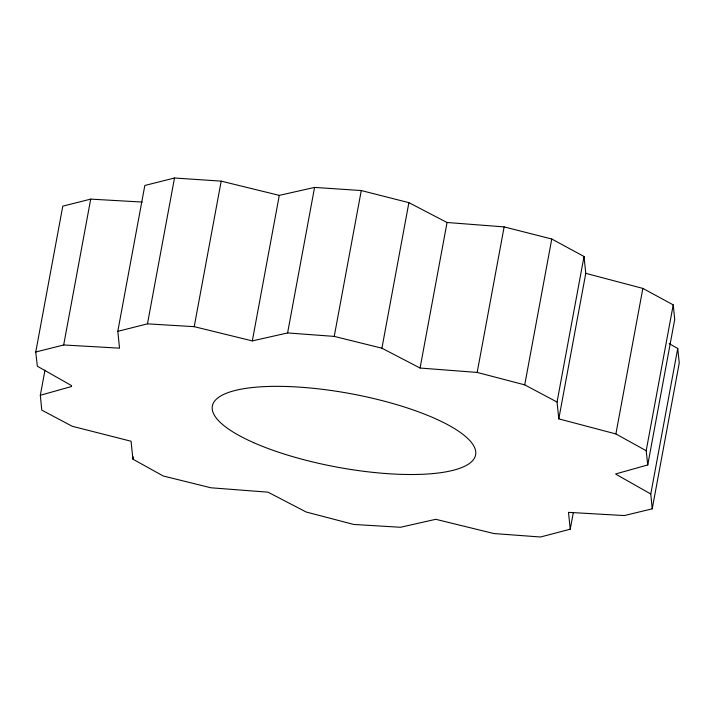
<?xml version="1.0" encoding="UTF-8"?>
<svg xmlns="http://www.w3.org/2000/svg" width="715" height="715" viewBox="0 0 715 715"><rect width="100%" height="100%" fill="white"/><g stroke="black" fill="none" stroke-linecap="round" stroke-linejoin="round"><path stroke-width="1.07" d="M71.652 385.671L37.314 366.214L35.75 352.012L62.786 206.161L90.707 199.119L142.187 202.068M573.278 512.789L570.239 529.198L540.504 537.001L493.877 533.542L435.766 519.304L400.489 527.268L353.728 524.452L306.172 512.012L268.009 492.17L210.916 487.782L163.234 475.993L132.927 459.2L131.068 441.244L72.197 426.265L41.774 410.124L40.326 395.27L44.991 370.102M35.75 352.012L63.68 344.97L90.707 199.119M63.68 344.97L119.539 348.169L117.796 331.331L144.823 185.48L174.496 177.999L221.185 181.136L279.297 195.374L314.573 187.41L361.272 190.547L408.891 202.658L447.054 222.499L504.138 226.896L551.766 239.007L584.021 256.497L585.773 273.336L558.799 418.874L615.883 433.942L646.19 450.727L647.754 464.938L615.481 474M117.796 331.331L147.46 323.85L174.496 177.999M132.927 459.2L133.339 457.01M147.46 323.85L194.212 326.666L221.185 181.136M194.212 326.666L252.323 340.903L279.297 195.374M252.323 340.903L287.6 332.94L314.573 187.41M287.6 332.94L334.236 336.399L361.272 190.547M558.799 418.874L557.048 402.036L524.73 384.867L477.173 372.426L420.08 368.037L381.917 348.196L408.891 202.658M420.08 368.037L447.054 222.499M477.173 372.426L504.138 226.896M524.73 384.867L551.766 239.007M557.048 402.036L584.021 256.497M615.883 433.942L642.856 288.404L585.773 273.336M646.19 450.727L673.226 304.876L642.856 288.404M647.754 464.938L674.728 319.399L673.226 304.876M570.239 529.198L568.488 512.36L624.347 515.56L652.214 508.839L650.775 493.994L677.74 348.455L669.16 343.593M652.214 508.839L679.25 362.988L677.74 348.455M40.326 395.27L71.563 386.502M334.236 336.399L381.917 348.196M616.437 474.537L650.775 493.994M253.655 442.656A133.875 37.35 10.5 0 0 472.275 460.996A133.875 37.35 10.5 0 0 306.02 387.628A133.875 37.35 10.5 0 0 253.655 442.656"/></g></svg>
